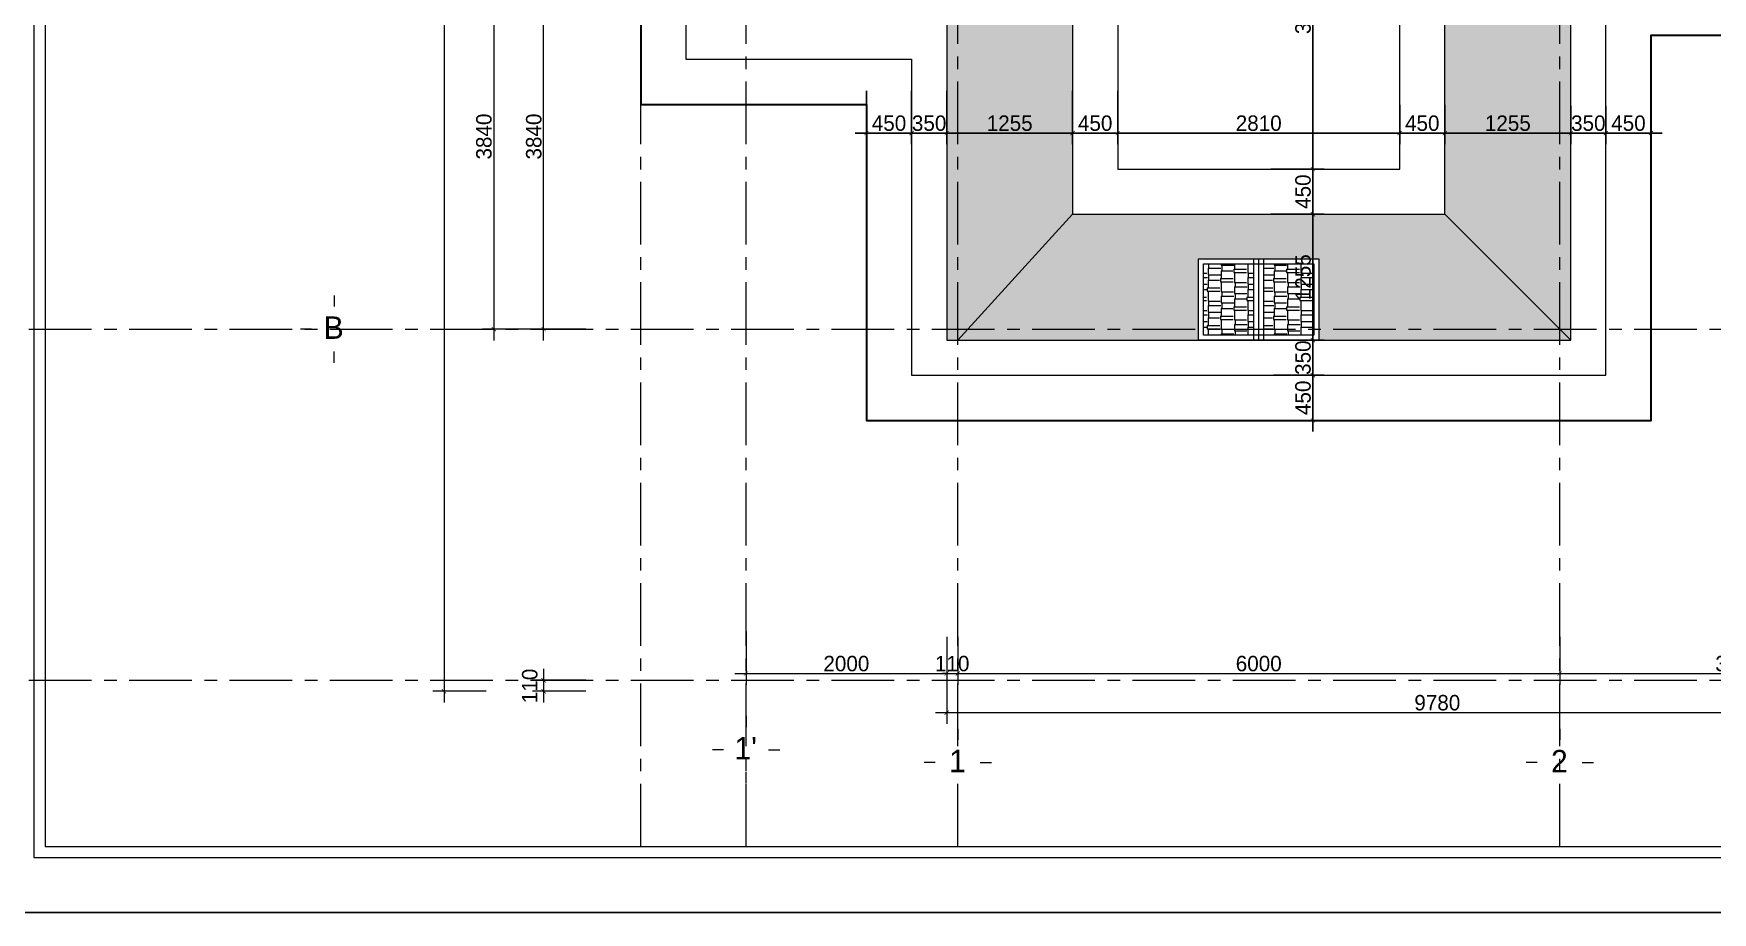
# Model space of a CAD drawing. Header units: millimetres. Extents: x 1832547 to 2001569, y -558009 to -417808.
# Drawn here: x 1945243 to 1961976, y -508766 to -500004 of the extents above; entities that cross this region are included whole.
import ezdxf
from ezdxf.enums import TextEntityAlignment as Align

# ---------------------------------------------------------------- set-up
doc = ezdxf.new("R2010")
doc.units = ezdxf.units.MM
doc.header["$MEASUREMENT"] = 0
doc.linetypes.add('CENTER', pattern=[2, 1.25, -0.25, 0.25, -0.25])
doc.layers.get('0').update_dxf_attribs({"linetype": 'CONTINUOUS'})
doc.layers.get('DEFPOINTS').update_dxf_attribs({"linetype": 'CONTINUOUS'})
for name, color, linetype, lineweight in [('AUDIT_I_160126172308-0', 7, 'CONTINUOUS', 5), ('CA. TUONG', 30, 'CONTINUOUS', 30), ('CA.dim 08', 8, 'CONTINUOUS', 13), ('CA.thay 145', 145, 'CONTINUOUS', 18), ('CA.tim 67', 67, 'CENTER', 9), ('CA.vat lieu 08', 8, 'CONTINUOUS', 5), ('CA.vat lieu 179', 179, 'CONTINUOUS', 5)]:
    doc.layers.add(name, color=color, linetype=linetype, lineweight=lineweight)
doc.styles.add('CA.JSC1', font='Vhavan.ttf', dxfattribs={"width": 0.8})
doc.styles.get("Standard").update_dxf_attribs({"font": 'roman.shx'})
doc.dimstyles.new('CA 70', dxfattribs={"dimscale": 0.7, "dimtxt": 220, "dimasz": 60, "dimexe": 160, "dimexo": 0, "dimgap": 30, "dimtad": 1, "dimdec": 0, "dimrnd": 5, "dimzin": 0, "dimdsep": 46, "dimtxsty": 'Standard', "dimblk": 'ARCHTICK', "dimcen": 0.09, "dimdle": 160, "dimclrd": 256, "dimclre": 256, "dimclrt": 255, "dimadec": 0, "dimazin": 0, "dimtfac": 1, "dimtdec": 0, "dimtix": 1, "dimtmove": 2, "dimatfit": 3, "dimldrblk": 'DOT', "dimfxl": 600, "dimfxlon": 1, "dimtolj": 1, "dimtzin": 0, "dimarcsym": 0})

# ---------------------------------------------------------------- blocks, each defined once
blk = doc.blocks.new('A$C2d76a15f')
at = {"color": 4, "linetype": 'Continuous', "lineweight": 18}
for p, q in [((1212, 19313), (1212, 453)), ((1212, 453), (27498, 453))]:
    blk.add_line(p, q, dxfattribs=at)
for p, q in [((1306, 19220), (1306, 546)), ((1306, 546), (27405, 546))]:
    blk.add_line(p, q)
at = {"layer": 'DEFPOINTS', "ltscale": 600}
blk.add_line((27951, 0), (0, 0), dxfattribs=at)
blk = doc.blocks.new('_ArchTick')
at = {"color": 1, "linetype": 'ByBlock', "const_width": 0.15}
blk.add_lwpolyline([(-0.5, -0.5), (0.5, 0.5)], dxfattribs=at)
blk = doc.blocks.new('*D712')
at = {"layer": 'CA.dim 08', "lineweight": -2, "transparency": 16777216}
for p, q in [((1950747, -474870), (1950215, -474870)), ((1950327, -478822), (1950327, -474758)), ((1950747, -478710), (1950215, -478710))]:
    blk.add_line(p, q, dxfattribs=at)
at = {"layer": 'DEFPOINTS', "color": 0, "transparency": 16777216}
for p in [(1950327, -474870), (1950820, -474870), (1950920, -478710)]:
    blk.add_point(p, dxfattribs=at)
at = {"layer": 'CA.dim 08', "lineweight": -2, "transparency": 16777216, "xscale": 42, "yscale": 42, "zscale": 42}
for p, rotation in [((1950327, -474870), 90), ((1950327, -478710), 270)]:
    blk.add_blockref('_ArchTick', p, dxfattribs=dict(at, rotation=rotation))
at = {"layer": 'CA.dim 08', "color": 255, "transparency": 16777216, "insert": (1950229, -476790), "char_height": 154, "attachment_point": 5, "rotation": 90}
blk.add_mtext('\\A1;3840', dxfattribs=at)
blk = doc.blocks.new('_DOT')
at = {"color": 1, "linetype": 'ByBlock'}
blk.add_line((-0.5, 0), (-1, 0), dxfattribs=at)
at = {"color": 1, "linetype": 'ByBlock', "const_width": 0.5}
blk.add_lwpolyline([(-0.25, 0, 1), (0.25, 0, 1)], format="xyb", close=True, dxfattribs=at)
blk = doc.blocks.new('*D716')
at = {"layer": 'CA.dim 08', "lineweight": -2, "transparency": 16777216}
for p, q in [((1950250, -474870), (1949718, -474870)), ((1949830, -474758), (1949830, -478822)), ((1950250, -478710), (1949718, -478710))]:
    blk.add_line(p, q, dxfattribs=at)
at = {"layer": 'DEFPOINTS', "color": 0, "transparency": 16777216}
for p in [(1950820, -474870), (1949830, -478710), (1950720, -478710)]:
    blk.add_point(p, dxfattribs=at)
at = {"layer": 'CA.dim 08', "lineweight": -2, "transparency": 16777216, "xscale": 42, "yscale": 42, "zscale": 42}
for p, rotation in [((1949830, -474870), 90), ((1949830, -478710), 270)]:
    blk.add_blockref('_ArchTick', p, dxfattribs=dict(at, rotation=rotation))
at = {"layer": 'CA.dim 08', "color": 255, "transparency": 16777216, "insert": (1949732, -476790), "char_height": 154, "attachment_point": 5, "rotation": 90}
blk.add_mtext('\\A1;3840', dxfattribs=at)
blk = doc.blocks.new('*D718')
at = {"layer": 'CA.dim 08', "lineweight": -2, "transparency": 16777216}
for p, q in [((1950747, -482210), (1950215, -482210)), ((1950327, -482098), (1950327, -482432)), ((1950747, -482320), (1950215, -482320))]:
    blk.add_line(p, q, dxfattribs=at)
at = {"layer": 'DEFPOINTS', "color": 0, "transparency": 16777216}
for p in [(1950920, -482210), (1950327, -482320), (1950920, -482320)]:
    blk.add_point(p, dxfattribs=at)
at = {"layer": 'CA.dim 08', "lineweight": -2, "transparency": 16777216, "xscale": 42, "yscale": 42, "zscale": 42}
for p, rotation in [((1950327, -482210), 90), ((1950327, -482320), 270)]:
    blk.add_blockref('_ArchTick', p, dxfattribs=dict(at, rotation=rotation))
at = {"layer": 'CA.dim 08', "color": 255, "transparency": 16777216, "insert": (1950189, -482267), "char_height": 154, "attachment_point": 5, "rotation": 90}
blk.add_mtext('\\A1;110', dxfattribs=at)
blk = doc.blocks.new('*D719')
at = {"layer": 'CA.dim 08', "lineweight": -2, "transparency": 16777216}
for p, q in [((1949334, -466508), (1949334, -482432)), ((1949754, -466620), (1949222, -466620)), ((1949754, -482320), (1949222, -482320))]:
    blk.add_line(p, q, dxfattribs=at)
at = {"layer": 'DEFPOINTS', "color": 0, "transparency": 16777216}
for p in [(1950423, -466620), (1949334, -482320), (1950423, -482320)]:
    blk.add_point(p, dxfattribs=at)
at = {"layer": 'CA.dim 08', "lineweight": -2, "transparency": 16777216, "xscale": 42, "yscale": 42, "zscale": 42}
for p, rotation in [((1949334, -466620), 90), ((1949334, -482320), 270)]:
    blk.add_blockref('_ArchTick', p, dxfattribs=dict(at, rotation=rotation))
at = {"layer": 'CA.dim 08', "color": 255, "transparency": 16777216, "insert": (1949236, -474470), "char_height": 154, "attachment_point": 5, "rotation": 90}
blk.add_mtext('\\A1;15700', dxfattribs=at)
blk = doc.blocks.new('FDBNDFJKBNFJKDNBFD')
at = {"layer": 'CA.vat lieu 08'}
for p, q in [((664804, -453296), (664804, -453401)), ((664594, -453612), (664490, -453612)), ((665015, -453612), (665119, -453612)), ((664804, -453926), (664804, -453821))]:
    blk.add_line(p, q, dxfattribs=at)
blk = doc.blocks.new('*D722')
at = {"layer": 'CA.dim 08', "lineweight": -2, "transparency": 16777216}
for p, q in [((1954454, -481776), (1954454, -482255)), ((1960454, -481776), (1960454, -482255)), ((1954342, -482143), (1960566, -482143))]:
    blk.add_line(p, q, dxfattribs=at)
at = {"layer": 'DEFPOINTS', "color": 0, "transparency": 16777216}
for p in [(1954454, -481776), (1960454, -481776), (1960454, -482143)]:
    blk.add_point(p, dxfattribs=at)
at = {"layer": 'CA.dim 08', "lineweight": -2, "transparency": 16777216, "xscale": 42, "yscale": 42, "zscale": 42, "rotation": 180}
blk.add_blockref('_ArchTick', (1954454, -482143), dxfattribs=at)
at = {"layer": 'CA.dim 08', "lineweight": -2, "transparency": 16777216, "xscale": 42, "yscale": 42, "zscale": 42}
blk.add_blockref('_ArchTick', (1960454, -482143), dxfattribs=at)
at = {"layer": 'CA.dim 08', "color": 255, "transparency": 16777216, "insert": (1957454, -482045), "char_height": 154, "attachment_point": 5}
blk.add_mtext('\\A1;6000', dxfattribs=at)
blk = doc.blocks.new('*D723')
at = {"layer": 'CA.dim 08', "lineweight": -2, "transparency": 16777216}
for p, q in [((1954344, -481776), (1954344, -482255)), ((1954454, -481776), (1954454, -482255)), ((1954344, -482143), (1954302, -482143)), ((1954344, -482143), (1954454, -482143)), ((1954454, -482143), (1954496, -482143))]:
    blk.add_line(p, q, dxfattribs=at)
at = {"layer": 'DEFPOINTS', "color": 0, "transparency": 16777216}
for p in [(1954344, -481776), (1954454, -481776), (1954454, -482143)]:
    blk.add_point(p, dxfattribs=at)
at = {"layer": 'CA.dim 08', "lineweight": -2, "transparency": 16777216, "xscale": 42, "yscale": 42, "zscale": 42}
blk.add_blockref('_ArchTick', (1954344, -482143), dxfattribs=at)
at = {"layer": 'CA.dim 08', "lineweight": -2, "transparency": 16777216, "xscale": 42, "yscale": 42, "zscale": 42, "rotation": 180}
blk.add_blockref('_ArchTick', (1954454, -482143), dxfattribs=at)
at = {"layer": 'CA.dim 08', "color": 255, "transparency": 16777216, "insert": (1954399, -482045), "char_height": 154, "attachment_point": 5}
blk.add_mtext('\\A1;110', dxfattribs=at)
blk = doc.blocks.new('*D724')
at = {"layer": 'CA.dim 08', "lineweight": -2, "transparency": 16777216}
for p, q in [((1960454, -481776), (1960454, -482255)), ((1964014, -481776), (1964014, -482255)), ((1960342, -482143), (1964126, -482143))]:
    blk.add_line(p, q, dxfattribs=at)
at = {"layer": 'DEFPOINTS', "color": 0, "transparency": 16777216}
for p in [(1960454, -481776), (1964014, -481776), (1964014, -482143)]:
    blk.add_point(p, dxfattribs=at)
at = {"layer": 'CA.dim 08', "lineweight": -2, "transparency": 16777216, "xscale": 42, "yscale": 42, "zscale": 42, "rotation": 180}
blk.add_blockref('_ArchTick', (1960454, -482143), dxfattribs=at)
at = {"layer": 'CA.dim 08', "lineweight": -2, "transparency": 16777216, "xscale": 42, "yscale": 42, "zscale": 42}
blk.add_blockref('_ArchTick', (1964014, -482143), dxfattribs=at)
at = {"layer": 'CA.dim 08', "color": 255, "transparency": 16777216, "insert": (1962234, -482045), "char_height": 154, "attachment_point": 5}
blk.add_mtext('\\A1;3560', dxfattribs=at)
blk = doc.blocks.new('*D726')
at = {"layer": 'CA.dim 08', "lineweight": -2, "transparency": 16777216}
for p, q in [((1954344, -482113), (1954344, -482645)), ((1964124, -482113), (1964124, -482645)), ((1954232, -482533), (1964236, -482533))]:
    blk.add_line(p, q, dxfattribs=at)
at = {"layer": 'DEFPOINTS', "color": 0, "transparency": 16777216}
for p in [(1954344, -481776), (1964124, -481776), (1964124, -482533)]:
    blk.add_point(p, dxfattribs=at)
at = {"layer": 'CA.dim 08', "lineweight": -2, "transparency": 16777216, "xscale": 42, "yscale": 42, "zscale": 42, "rotation": 180}
blk.add_blockref('_ArchTick', (1954344, -482533), dxfattribs=at)
at = {"layer": 'CA.dim 08', "lineweight": -2, "transparency": 16777216, "xscale": 42, "yscale": 42, "zscale": 42}
blk.add_blockref('_ArchTick', (1964124, -482533), dxfattribs=at)
at = {"layer": 'CA.dim 08', "color": 255, "transparency": 16777216, "insert": (1959234, -482435), "char_height": 154, "attachment_point": 5}
blk.add_mtext('\\A1;9780', dxfattribs=at)
blk = doc.blocks.new('*D727')
at = {"layer": 'CA.dim 08', "lineweight": -2, "transparency": 16777216}
for p, q in [((1952344, -481723), (1952344, -482255)), ((1954344, -481776), (1954344, -482255)), ((1952232, -482143), (1954456, -482143))]:
    blk.add_line(p, q, dxfattribs=at)
at = {"layer": 'DEFPOINTS', "color": 0, "transparency": 16777216}
for p in [(1952344, -481571), (1954344, -481776), (1954344, -482143)]:
    blk.add_point(p, dxfattribs=at)
at = {"layer": 'CA.dim 08', "lineweight": -2, "transparency": 16777216, "xscale": 42, "yscale": 42, "zscale": 42, "rotation": 180}
blk.add_blockref('_ArchTick', (1952344, -482143), dxfattribs=at)
at = {"layer": 'CA.dim 08', "lineweight": -2, "transparency": 16777216, "xscale": 42, "yscale": 42, "zscale": 42}
blk.add_blockref('_ArchTick', (1954344, -482143), dxfattribs=at)
at = {"layer": 'CA.dim 08', "color": 255, "transparency": 16777216, "insert": (1953344, -482045), "char_height": 154, "attachment_point": 5}
blk.add_mtext('\\A1;2000', dxfattribs=at)
blk = doc.blocks.new('*D403')
at = {"layer": 'CA.dim 08', "lineweight": -2, "transparency": 16777216}
for p, q in [((1957994, -498093), (1957994, -501467)), ((1957574, -498205), (1958106, -498205)), ((1957574, -501355), (1958106, -501355))]:
    blk.add_line(p, q, dxfattribs=at)
at = {"layer": 'DEFPOINTS', "color": 0, "transparency": 16777216}
for p in [(1956049, -498205), (1956502, -501355), (1957994, -501355)]:
    blk.add_point(p, dxfattribs=at)
at = {"layer": 'CA.dim 08', "lineweight": -2, "transparency": 16777216, "xscale": 42, "yscale": 42, "zscale": 42}
for p, rotation in [((1957994, -498205), 90), ((1957994, -501355), 270)]:
    blk.add_blockref('_ArchTick', p, dxfattribs=dict(at, rotation=rotation))
at = {"layer": 'CA.dim 08', "color": 255, "transparency": 16777216, "insert": (1957896, -499780), "char_height": 154, "attachment_point": 5, "rotation": 90}
blk.add_mtext('\\A1;3150', dxfattribs=at)
blk = doc.blocks.new('*D404')
at = {"layer": 'CA.dim 08', "lineweight": -2, "transparency": 16777216}
for p, q in [((1957994, -501243), (1957994, -501917)), ((1957574, -501355), (1958106, -501355)), ((1957574, -501805), (1958106, -501805))]:
    blk.add_line(p, q, dxfattribs=at)
at = {"layer": 'DEFPOINTS', "color": 0, "transparency": 16777216}
for p in [(1956502, -501355), (1957025, -501805), (1957994, -501805)]:
    blk.add_point(p, dxfattribs=at)
at = {"layer": 'CA.dim 08', "lineweight": -2, "transparency": 16777216, "xscale": 42, "yscale": 42, "zscale": 42}
for p, rotation in [((1957994, -501355), 90), ((1957994, -501805), 270)]:
    blk.add_blockref('_ArchTick', p, dxfattribs=dict(at, rotation=rotation))
at = {"layer": 'CA.dim 08', "color": 255, "transparency": 16777216, "insert": (1957896, -501580), "char_height": 154, "attachment_point": 5, "rotation": 90}
blk.add_mtext('\\A1;450', dxfattribs=at)
blk = doc.blocks.new('*D405')
at = {"layer": 'CA.dim 08', "lineweight": -2, "transparency": 16777216}
for p, q in [((1957574, -501805), (1958106, -501805)), ((1957994, -501693), (1957994, -503172)), ((1957602, -503060), (1958106, -503060))]:
    blk.add_line(p, q, dxfattribs=at)
at = {"layer": 'DEFPOINTS', "color": 0, "transparency": 16777216}
for p in [(1957025, -501805), (1957602, -503060), (1957994, -503060)]:
    blk.add_point(p, dxfattribs=at)
at = {"layer": 'CA.dim 08', "lineweight": -2, "transparency": 16777216, "xscale": 42, "yscale": 42, "zscale": 42}
for p, rotation in [((1957994, -501805), 90), ((1957994, -503060), 270)]:
    blk.add_blockref('_ArchTick', p, dxfattribs=dict(at, rotation=rotation))
at = {"layer": 'CA.dim 08', "color": 255, "transparency": 16777216, "insert": (1957896, -502433), "char_height": 154, "attachment_point": 5, "rotation": 90}
blk.add_mtext('\\A1;1255', dxfattribs=at)
blk = doc.blocks.new('*D406')
at = {"layer": 'CA.dim 08', "lineweight": -2, "transparency": 16777216}
for p, q in [((1957602, -503060), (1958106, -503060)), ((1957994, -503060), (1957994, -503018)), ((1957994, -503060), (1957994, -503410)), ((1957602, -503410), (1958106, -503410)), ((1957994, -503410), (1957994, -503452))]:
    blk.add_line(p, q, dxfattribs=at)
at = {"layer": 'DEFPOINTS', "color": 0, "transparency": 16777216}
for p in [(1957602, -503060), (1957602, -503410), (1957994, -503410)]:
    blk.add_point(p, dxfattribs=at)
at = {"layer": 'CA.dim 08', "lineweight": -2, "transparency": 16777216, "xscale": 42, "yscale": 42, "zscale": 42}
for p, rotation in [((1957994, -503060), 270), ((1957994, -503410), 90)]:
    blk.add_blockref('_ArchTick', p, dxfattribs=dict(at, rotation=rotation))
at = {"layer": 'CA.dim 08', "color": 255, "transparency": 16777216, "insert": (1957896, -503235), "char_height": 154, "attachment_point": 5, "rotation": 90}
blk.add_mtext('\\A1;350', dxfattribs=at)
blk = doc.blocks.new('*D407')
at = {"layer": 'CA.dim 08', "lineweight": -2, "transparency": 16777216}
for p, q in [((1957994, -503298), (1957994, -503972)), ((1957602, -503410), (1958106, -503410)), ((1957602, -503860), (1958106, -503860))]:
    blk.add_line(p, q, dxfattribs=at)
at = {"layer": 'DEFPOINTS', "color": 0, "transparency": 16777216}
for p in [(1957602, -503410), (1957602, -503860), (1957994, -503860)]:
    blk.add_point(p, dxfattribs=at)
at = {"layer": 'CA.dim 08', "lineweight": -2, "transparency": 16777216, "xscale": 42, "yscale": 42, "zscale": 42}
for p, rotation in [((1957994, -503410), 90), ((1957994, -503860), 270)]:
    blk.add_blockref('_ArchTick', p, dxfattribs=dict(at, rotation=rotation))
at = {"layer": 'CA.dim 08', "color": 255, "transparency": 16777216, "insert": (1957896, -503635), "char_height": 154, "attachment_point": 5, "rotation": 90}
blk.add_mtext('\\A1;450', dxfattribs=at)
blk = doc.blocks.new('*D422')
at = {"layer": 'CA.dim 08', "lineweight": -2, "transparency": 16777216}
for p, q in [((1953544, -500576), (1953544, -501108)), ((1953994, -500576), (1953994, -501108)), ((1953432, -500996), (1954106, -500996))]:
    blk.add_line(p, q, dxfattribs=at)
at = {"layer": 'DEFPOINTS', "color": 0, "transparency": 16777216}
for p in [(1953544, -500445), (1953994, -500445), (1953994, -500996)]:
    blk.add_point(p, dxfattribs=at)
at = {"layer": 'CA.dim 08', "lineweight": -2, "transparency": 16777216, "xscale": 42, "yscale": 42, "zscale": 42, "rotation": 180}
blk.add_blockref('_ArchTick', (1953544, -500996), dxfattribs=at)
at = {"layer": 'CA.dim 08', "lineweight": -2, "transparency": 16777216, "xscale": 42, "yscale": 42, "zscale": 42}
blk.add_blockref('_ArchTick', (1953994, -500996), dxfattribs=at)
at = {"layer": 'CA.dim 08', "color": 255, "transparency": 16777216, "insert": (1953769, -500898), "char_height": 154, "attachment_point": 5}
blk.add_mtext('\\A1;450', dxfattribs=at)
blk = doc.blocks.new('*D423')
at = {"layer": 'CA.dim 08', "lineweight": -2, "transparency": 16777216}
for p, q in [((1953994, -500576), (1953994, -501108)), ((1954344, -500576), (1954344, -501108)), ((1953994, -500996), (1953952, -500996)), ((1953994, -500996), (1954344, -500996)), ((1954344, -500996), (1954386, -500996))]:
    blk.add_line(p, q, dxfattribs=at)
at = {"layer": 'DEFPOINTS', "color": 0, "transparency": 16777216}
for p in [(1954344, -500241), (1953994, -500445), (1954344, -500996)]:
    blk.add_point(p, dxfattribs=at)
at = {"layer": 'CA.dim 08', "lineweight": -2, "transparency": 16777216, "xscale": 42, "yscale": 42, "zscale": 42}
blk.add_blockref('_ArchTick', (1953994, -500996), dxfattribs=at)
at = {"layer": 'CA.dim 08', "lineweight": -2, "transparency": 16777216, "xscale": 42, "yscale": 42, "zscale": 42, "rotation": 180}
blk.add_blockref('_ArchTick', (1954344, -500996), dxfattribs=at)
at = {"layer": 'CA.dim 08', "color": 255, "transparency": 16777216, "insert": (1954169, -500898), "char_height": 154, "attachment_point": 5}
blk.add_mtext('\\A1;350', dxfattribs=at)
blk = doc.blocks.new('*D424')
at = {"layer": 'CA.dim 08', "lineweight": -2, "transparency": 16777216}
for p, q in [((1954344, -500576), (1954344, -501108)), ((1955599, -500576), (1955599, -501108)), ((1954232, -500996), (1955711, -500996))]:
    blk.add_line(p, q, dxfattribs=at)
at = {"layer": 'DEFPOINTS', "color": 0, "transparency": 16777216}
for p in [(1954344, -500241), (1955599, -500241), (1955599, -500996)]:
    blk.add_point(p, dxfattribs=at)
at = {"layer": 'CA.dim 08', "lineweight": -2, "transparency": 16777216, "xscale": 42, "yscale": 42, "zscale": 42, "rotation": 180}
blk.add_blockref('_ArchTick', (1954344, -500996), dxfattribs=at)
at = {"layer": 'CA.dim 08', "lineweight": -2, "transparency": 16777216, "xscale": 42, "yscale": 42, "zscale": 42}
blk.add_blockref('_ArchTick', (1955599, -500996), dxfattribs=at)
at = {"layer": 'CA.dim 08', "color": 255, "transparency": 16777216, "insert": (1954972, -500898), "char_height": 154, "attachment_point": 5}
blk.add_mtext('\\A1;1255', dxfattribs=at)
blk = doc.blocks.new('*D425')
at = {"layer": 'CA.dim 08', "lineweight": -2, "transparency": 16777216}
for p, q in [((1955599, -500576), (1955599, -501108)), ((1956049, -500576), (1956049, -501108)), ((1955487, -500996), (1956161, -500996))]:
    blk.add_line(p, q, dxfattribs=at)
at = {"layer": 'DEFPOINTS', "color": 0, "transparency": 16777216}
for p in [(1956049, -500097), (1955599, -500241), (1956049, -500996)]:
    blk.add_point(p, dxfattribs=at)
at = {"layer": 'CA.dim 08', "lineweight": -2, "transparency": 16777216, "xscale": 42, "yscale": 42, "zscale": 42, "rotation": 180}
blk.add_blockref('_ArchTick', (1955599, -500996), dxfattribs=at)
at = {"layer": 'CA.dim 08', "lineweight": -2, "transparency": 16777216, "xscale": 42, "yscale": 42, "zscale": 42}
blk.add_blockref('_ArchTick', (1956049, -500996), dxfattribs=at)
at = {"layer": 'CA.dim 08', "color": 255, "transparency": 16777216, "insert": (1955824, -500898), "char_height": 154, "attachment_point": 5}
blk.add_mtext('\\A1;450', dxfattribs=at)
blk = doc.blocks.new('*D426')
at = {"layer": 'CA.dim 08', "lineweight": -2, "transparency": 16777216}
for p, q in [((1956049, -500576), (1956049, -501108)), ((1958859, -500715), (1958859, -501108)), ((1955937, -500996), (1958971, -500996))]:
    blk.add_line(p, q, dxfattribs=at)
at = {"layer": 'DEFPOINTS', "color": 0, "transparency": 16777216}
for p in [(1956049, -500097), (1958859, -500715), (1958859, -500996)]:
    blk.add_point(p, dxfattribs=at)
at = {"layer": 'CA.dim 08', "lineweight": -2, "transparency": 16777216, "xscale": 42, "yscale": 42, "zscale": 42, "rotation": 180}
blk.add_blockref('_ArchTick', (1956049, -500996), dxfattribs=at)
at = {"layer": 'CA.dim 08', "lineweight": -2, "transparency": 16777216, "xscale": 42, "yscale": 42, "zscale": 42}
blk.add_blockref('_ArchTick', (1958859, -500996), dxfattribs=at)
at = {"layer": 'CA.dim 08', "color": 255, "transparency": 16777216, "insert": (1957454, -500898), "char_height": 154, "attachment_point": 5}
blk.add_mtext('\\A1;2810', dxfattribs=at)
blk = doc.blocks.new('*D427')
at = {"layer": 'CA.dim 08', "lineweight": -2, "transparency": 16777216}
for p, q in [((1958859, -500715), (1958859, -501108)), ((1959309, -500715), (1959309, -501108)), ((1958747, -500996), (1959421, -500996))]:
    blk.add_line(p, q, dxfattribs=at)
at = {"layer": 'DEFPOINTS', "color": 0, "transparency": 16777216}
for p in [(1958859, -500715), (1959309, -500715), (1959309, -500996)]:
    blk.add_point(p, dxfattribs=at)
at = {"layer": 'CA.dim 08', "lineweight": -2, "transparency": 16777216, "xscale": 42, "yscale": 42, "zscale": 42, "rotation": 180}
blk.add_blockref('_ArchTick', (1958859, -500996), dxfattribs=at)
at = {"layer": 'CA.dim 08', "lineweight": -2, "transparency": 16777216, "xscale": 42, "yscale": 42, "zscale": 42}
blk.add_blockref('_ArchTick', (1959309, -500996), dxfattribs=at)
at = {"layer": 'CA.dim 08', "color": 255, "transparency": 16777216, "insert": (1959084, -500898), "char_height": 154, "attachment_point": 5}
blk.add_mtext('\\A1;450', dxfattribs=at)
blk = doc.blocks.new('*D428')
at = {"layer": 'CA.dim 08', "lineweight": -2, "transparency": 16777216}
for p, q in [((1959309, -500715), (1959309, -501108)), ((1960564, -500724), (1960564, -501108)), ((1959197, -500996), (1960676, -500996))]:
    blk.add_line(p, q, dxfattribs=at)
at = {"layer": 'DEFPOINTS', "color": 0, "transparency": 16777216}
for p in [(1959309, -500715), (1960564, -500724), (1960564, -500996)]:
    blk.add_point(p, dxfattribs=at)
at = {"layer": 'CA.dim 08', "lineweight": -2, "transparency": 16777216, "xscale": 42, "yscale": 42, "zscale": 42, "rotation": 180}
blk.add_blockref('_ArchTick', (1959309, -500996), dxfattribs=at)
at = {"layer": 'CA.dim 08', "lineweight": -2, "transparency": 16777216, "xscale": 42, "yscale": 42, "zscale": 42}
blk.add_blockref('_ArchTick', (1960564, -500996), dxfattribs=at)
at = {"layer": 'CA.dim 08', "color": 255, "transparency": 16777216, "insert": (1959937, -500898), "char_height": 154, "attachment_point": 5}
blk.add_mtext('\\A1;1255', dxfattribs=at)
blk = doc.blocks.new('*D429')
at = {"layer": 'CA.dim 08', "lineweight": -2, "transparency": 16777216}
for p, q in [((1960564, -500724), (1960564, -501108)), ((1960914, -500724), (1960914, -501108)), ((1960564, -500996), (1960522, -500996)), ((1960564, -500996), (1960914, -500996)), ((1960914, -500996), (1960956, -500996))]:
    blk.add_line(p, q, dxfattribs=at)
at = {"layer": 'DEFPOINTS', "color": 0, "transparency": 16777216}
for p in [(1960564, -500724), (1960914, -500724), (1960914, -500996)]:
    blk.add_point(p, dxfattribs=at)
at = {"layer": 'CA.dim 08', "lineweight": -2, "transparency": 16777216, "xscale": 42, "yscale": 42, "zscale": 42}
blk.add_blockref('_ArchTick', (1960564, -500996), dxfattribs=at)
at = {"layer": 'CA.dim 08', "lineweight": -2, "transparency": 16777216, "xscale": 42, "yscale": 42, "zscale": 42, "rotation": 180}
blk.add_blockref('_ArchTick', (1960914, -500996), dxfattribs=at)
at = {"layer": 'CA.dim 08', "color": 255, "transparency": 16777216, "insert": (1960739, -500898), "char_height": 154, "attachment_point": 5}
blk.add_mtext('\\A1;350', dxfattribs=at)
blk = doc.blocks.new('*D430')
at = {"layer": 'CA.dim 08', "lineweight": -2, "transparency": 16777216}
for p, q in [((1960914, -500724), (1960914, -501108)), ((1961364, -500724), (1961364, -501108)), ((1960802, -500996), (1961476, -500996))]:
    blk.add_line(p, q, dxfattribs=at)
at = {"layer": 'DEFPOINTS', "color": 0, "transparency": 16777216}
for p in [(1960914, -500724), (1961364, -500724), (1961364, -500996)]:
    blk.add_point(p, dxfattribs=at)
at = {"layer": 'CA.dim 08', "lineweight": -2, "transparency": 16777216, "xscale": 42, "yscale": 42, "zscale": 42, "rotation": 180}
blk.add_blockref('_ArchTick', (1960914, -500996), dxfattribs=at)
at = {"layer": 'CA.dim 08', "lineweight": -2, "transparency": 16777216, "xscale": 42, "yscale": 42, "zscale": 42}
blk.add_blockref('_ArchTick', (1961364, -500996), dxfattribs=at)
at = {"layer": 'CA.dim 08', "color": 255, "transparency": 16777216, "insert": (1961139, -500898), "char_height": 154, "attachment_point": 5}
blk.add_mtext('\\A1;450', dxfattribs=at)
blk = doc.blocks.new('t5hy6')
at = {"layer": 'CA.vat lieu 179'}
h = blk.add_hatch(dxfattribs=at)
h.set_pattern_fill('AR-RSHKE', color=256, scale=11)
h.set_pattern_definition([(0, (1387.75, 318.98), (280.5, 132), [66, -55, 77, -33, 99, -44]), (0, (1453.75, 324.48), (280.5, 132), [55, -209, 44, -66]), (0, (1585.75, 310.73), (280.5, 132), [33, -341]), (90, (1387.75, 318.98), (-93.5, 132), [126.5, -401.5]), (90, (1453.75, 318.98), (-93.5, 132), [123.75, -404.25]), (90, (1508.75, 318.98), (-93.5, 132), [115.5, -412.5]), (90, (1585.75, 310.73), (-93.5, 132), [126.5, -401.5]), (90, (1618.75, 310.73), (-93.5, 132), [126.5, -401.5]), (90, (1717.75, 318.98), (-93.5, 132), [121, -407])])
h.paths.add_polyline_path([(1959233.9, -465119.8), (1955599.2, -465119.8), (1956799.2, -466374.8), (1962869.3, -466374.8), (1964124.3, -465119.8), (1964124.3, -465119.8), (1960434.5, -465119.8), (1960434.5, -465930), (1959233.9, -465930)], flags=17)
h.paths.add_polyline_path([(1956799.2, -466374.8), (1955599.2, -465119.8), (1955544.2, -465119.8), (1955544.2, -466619.8), (1956799.2, -467874.8)], flags=17)
h.paths.add_polyline_path([(1955544.2, -466619.8), (1954344.2, -466619.8), (1954344.2, -466729.8), (1955599.2, -467874.8), (1956799.2, -467874.8)], flags=16)
h.paths.add_polyline_path([(1955599.2, -467874.8), (1954344.2, -466729.8), (1954344.2, -468569.5), (1955154.5, -468569.5), (1955154.5, -469770.1), (1954344.2, -469770.1), (1954344.2, -470809.8), (1955599.2, -472064.8)], flags=17)
h.paths.add_polyline_path([(1954344.2, -470809.8), (1952234.2, -470809.8), (1953489.2, -472064.8), (1955599.2, -472064.8)])
h.paths.add_polyline_path([(1953489.2, -472064.8), (1952234.2, -470809.8), (1952234.2, -470809.8), (1952234.2, -472639.5), (1953044.5, -472639.5), (1953044.5, -473840.1), (1952234.2, -473840.1), (1952234.2, -475669.8), (1953489.2, -474414.8)])
h.paths.add_polyline_path([(1955599.2, -474414.8), (1953489.2, -474414.8), (1952234.2, -475669.8), (1954344.2, -475669.8)])
h.paths.add_polyline_path([(1955599.2, -474414.8), (1954344.2, -475669.8), (1954344.2, -478819.8), (1954454.2, -478819.8), (1955599.2, -477564.8)])
h.paths.add_polyline_path([(1959309.3, -477564.8), (1955599.2, -477564.8), (1954454.2, -478819.8), (1956853.9, -478819.8), (1956853.9, -478009.5), (1958054.5, -478009.5), (1958054.5, -478819.8), (1960564.3, -478819.8)])
h.paths.add_polyline_path([(1960564.3, -474979.8), (1959309.3, -473724.8), (1959309.3, -477564.8), (1960564.3, -478819.8)])
h.paths.add_polyline_path([(1962869.3, -473724.8), (1959309.3, -473724.8), (1960564.3, -474979.8), (1964124.3, -474979.8)])
h.paths.add_polyline_path([(1964124.3, -471729.8), (1962869.3, -470492.6), (1962869.3, -473724.8), (1964124.3, -474979.8)])
h.paths.add_polyline_path([(1963569.3, -470482.6), (1962869.3, -470492.6), (1964124.3, -471729.8), (1964824.3, -471719.8)], flags=17)
h.paths.add_polyline_path([(1964824.3, -466619.8), (1964124.3, -466619.8), (1964124.3, -465119.8), (1955544.2, -465119.8), (1955544.2, -466619.8), (1954344.2, -466619.8), (1954344.2, -468569.5), (1955154.5, -468569.5), (1955154.5, -469770.1), (1954344.2, -469770.1), (1954344.2, -470809.8), (1955599.2, -472064.8), (1955599.2, -467874.8), (1956799.2, -467874.8), (1956799.2, -466374.8), (1962869.3, -466374.8), (1962869.3, -467874.8), (1963569.3, -467874.8), (1963569.3, -470482.6), (1964824.3, -471719.8)])
h.paths.add_polyline_path([(1960434.5, -465930), (1959233.9, -465930), (1959233.9, -465119.8), (1960434.5, -465119.8)], flags=16)
h = blk.add_hatch(dxfattribs=at)
h.set_pattern_fill('AR-RSHKE', color=256, scale=11, angle=-90)
h.set_pattern_definition([(270, (2428056.52, 1478081.64), (132, -280.5), [66, -55, 77, -33, 99, -44]), (270, (2428062.02, 1478015.64), (132, -280.5), [55, -209, 44, -66]), (270, (2428048.27, 1477883.64), (132, -280.5), [33, -341]), (360, (2428056.52, 1478081.64), (132, 93.5), [126.5, -401.5]), (360, (2428056.52, 1478015.64), (132, 93.5), [123.75, -404.25]), (360, (2428056.52, 1477960.64), (132, 93.5), [115.5, -412.5]), (360, (2428048.27, 1477883.64), (132, 93.5), [126.5, -401.5]), (360, (2428048.27, 1477850.64), (132, 93.5), [126.5, -401.5]), (360, (2428056.52, 1477751.64), (132, 93.5), [121, -407])])
h.paths.add_polyline_path([(1958004.5, -478769.8), (1958004.5, -478059.5), (1957504.2, -478059.5), (1957504.2, -478769.8)])
h.paths.add_polyline_path([(1957404.2, -478769.8), (1957404.2, -478059.5), (1956903.9, -478059.5), (1956903.9, -478769.8)])
at = {"layer": 'CA. TUONG'}
blk.add_lwpolyline([(1953544.2, -465819.8), (1953544.2, -470009.8), (1951294.2, -470009.8), (1951294.2, -476469.8), (1953544.2, -476469.8), (1953544.2, -479619.8), (1961364.3, -479619.8), (1961364.3, -475779.8), (1964924.3, -475779.8), (1964924.3, -472518.4), (1965624.3, -472508.4), (1965624.3, -465819.8), (1964924.3, -465819.8), (1964924.3, -464319.8), (1954744.2, -464319.8), (1954744.2, -465819.8)], close=True, dxfattribs=at)
at = {"layer": 'CA.dim 08'}
for points in [[(1955599.2, -477564.8), (1954454.2, -478819.8)], [(1959309.3, -477564.8), (1960564.3, -478819.8)]]:
    blk.add_lwpolyline(points, dxfattribs=at)
at = {"layer": 'CA.thay 145'}
blk.add_line((1957454.2, -478819.8), (1957454.2, -478009.5), dxfattribs=at)
for points in [[(1954344.2, -466619.8), (1954344.2, -470809.8), (1952234.2, -470809.8), (1952234.2, -475669.8), (1954344.2, -475669.8), (1954344.2, -478819.8), (1960564.3, -478819.8), (1960564.3, -474979.8), (1964124.3, -474979.8), (1964124.3, -471729.8), (1964824.3, -471719.8), (1964824.3, -466619.8), (1964124.3, -466619.8), (1964124.3, -465119.8), (1955544.2, -465119.8), (1955544.2, -466619.8)], [(1955599.2, -467874.8), (1955599.2, -472064.8), (1953489.2, -472064.8), (1953489.2, -474414.8), (1955599.2, -474414.8), (1955599.2, -477564.8), (1959309.3, -477564.8), (1959309.3, -473724.8), (1962869.3, -473724.8), (1962869.3, -470492.6), (1963569.3, -470482.6), (1963569.3, -467874.8), (1962869.3, -467874.8), (1962869.3, -466374.8), (1956799.2, -466374.8), (1956799.2, -467874.8)], [(1958054.5, -478009.5), (1958054.5, -478819.8), (1956853.9, -478819.8), (1956853.9, -478009.5)]]:
    blk.add_lwpolyline(points, close=True, dxfattribs=at)
at = {"layer": 'CA.tim 67', "ltscale": 500}
for p, q in [((1951294.2, -483867.1), (1951294.2, -461351.6)), ((1952344.2, -483867.1), (1952344.2, -461351.6)), ((1954454.2, -483867.1), (1954454.2, -461351.6)), ((1960454.3, -483867.1), (1960454.3, -461351.6)), ((1945196.8, -478709.8), (1973537.2, -478709.8)), ((1945196.8, -482209.8), (1973537.2, -482209.8))]:
    blk.add_line(p, q, dxfattribs=at)
at = {"layer": 'CA.vat lieu 08', "ltscale": 1000}
for p, q in [((1957404.2, -478819.8), (1957404.2, -478009.5)), ((1957504.2, -478819.8), (1957504.2, -478009.5))]:
    blk.add_line(p, q, dxfattribs=at)
for points in [[(1953994.2, -466269.8), (1953994.2, -470459.8), (1951744.2, -470459.8), (1951744.2, -476019.8), (1953994.2, -476019.8), (1953994.2, -479169.8), (1960914.3, -479169.8), (1960914.3, -475329.8), (1964474.3, -475329.8), (1964474.3, -472074.8), (1965174.3, -472064.8), (1965174.3, -466269.8), (1964474.3, -466269.8), (1964474.3, -464769.8), (1955194.2, -464769.8), (1955194.2, -466269.8)], [(1956049.2, -468324.8), (1956049.2, -472514.8), (1953939.2, -472514.8), (1953939.2, -473964.8), (1956049.2, -473964.8), (1956049.2, -477114.8), (1958859.3, -477114.8), (1958859.3, -473274.8), (1962419.3, -473274.8), (1962419.3, -470049), (1963119.3, -470039), (1963119.3, -468324.8), (1962419.3, -468324.8), (1962419.3, -466824.8), (1957249.2, -466824.8), (1957249.2, -468324.8)], [(1958004.5, -478059.5), (1958004.5, -478769.8), (1956903.9, -478769.8), (1956903.9, -478059.5)]]:
    blk.add_lwpolyline(points, close=True, dxfattribs=at)
at = {"layer": 'CA.dim 08', "xscale": -1.066666666666667, "yscale": 1.066666666666667, "zscale": 1.066666666666667}
for p in [(2657362.6, 5142.5), (2661469, 949.8), (2663579, 821.8), (2669579.1, 821.8)]:
    blk.add_blockref('FDBNDFJKBNFJKDNBFD', p, dxfattribs=at)
at = {"layer": 'AUDIT_I_160126172308-0', "style": 'CA.JSC1'}
for s, p in [('b', (1948234.3, -478694.7)), ("1'", (1952340.7, -482887.5)), ('1', (1954450.7, -483015.5)), ('2', (1960450.8, -483015.5))]:
    blk.add_text(s, height=224, dxfattribs=at).set_placement(p, align=Align.MIDDLE)
at = {"layer": 'CA.dim 08'}
for base, p1, p2, picture, middle in [((1949333.6, -482319.8), (1950423.3, -466619.8), (1950423.3, -482319.8), '*D719', (1949235.6, -474469.8)), ((1949830.1, -478709.8), (1950819.8, -474869.8), (1950719.8, -478709.8), '*D716', (1949732.1, -476789.8)), ((1950326.6, -474869.8), (1950919.8, -478709.8), (1950819.8, -474869.8), '*D712', (1950228.6, -476789.8))]:
    dim = blk.add_linear_dim(base=base, p1=p1, p2=p2, angle=90, dimstyle='CA 70', dxfattribs=at)
    dim.commit()
    dim.dimension.update_dxf_attribs({"geometry": picture, "text_midpoint": middle})
for base, p1, p2, picture, middle in [((1954344.2, -482143.5), (1952344.2, -481571.2), (1954344.2, -481775.8), '*D727', (1953344.2, -482045.5)), ((1954454.2, -482143.5), (1954344.2, -481775.8), (1954454.2, -481775.8), '*D723', (1954399.2, -482045.5)), ((1964124.3, -482533.3), (1954344.2, -481775.8), (1964124.3, -481775.8), '*D726', (1959234.2, -482435.3)), ((1960454.3, -482143.5), (1954454.2, -481775.8), (1960454.3, -481775.8), '*D722', (1957454.2, -482045.5)), ((1964014.3, -482143.5), (1960454.3, -481775.8), (1964014.3, -481775.8), '*D724', (1962234.3, -482045.5))]:
    dim = blk.add_linear_dim(base=base, p1=p1, p2=p2, dimstyle='CA 70', dxfattribs=at)
    dim.commit()
    dim.dimension.update_dxf_attribs({"geometry": picture, "text_midpoint": middle})
dim = blk.add_linear_dim(base=(1950326.6, -482319.8), p1=(1950919.8, -482209.8), p2=(1950919.8, -482319.8), angle=90, dimstyle='CA 70', dxfattribs=at)
dim.commit()
dim.dimension.update_dxf_attribs({"geometry": '*D718', "text_midpoint": (1950188.7, -482266.6), "dimtype": 160})

msp = doc.modelspace()

# ---------------------------------------------------------------- block references
at = {"layer": 'CA.dim 08'}
msp.add_blockref('t5hy6', (0, -24240.6), dxfattribs=at)
at = {"layer": 'CA.thay 145', "xscale": 1.205715468216754, "yscale": 1.205715468216754, "zscale": 1.205715468216754}
msp.add_blockref('A$C2d76a15f', (1943784.1, -508765.7), dxfattribs=at)

# ---------------------------------------------------------------- dimensions: what is measured, and where the dimension line sits
at = {"layer": 'CA.dim 08'}
for base, p1, p2, picture, middle in [((1957994.1, -501355.4), (1956049.2, -498205.4), (1956502.3, -501355.4), '*D403', (1957896.1, -499780.4)), ((1957994.1, -501805.4), (1956502.3, -501355.4), (1957025.4, -501805.4), '*D404', (1957896.1, -501580.4)), ((1957994.1, -503060.4), (1957025.4, -501805.4), (1957602.4, -503060.4), '*D405', (1957896.1, -502432.9)), ((1957994.1, -503410.4), (1957602.4, -503060.4), (1957602.4, -503410.4), '*D406', (1957896.1, -503235.4)), ((1957994.1, -503860.4), (1957602.4, -503410.4), (1957602.4, -503860.4), '*D407', (1957896.1, -503635.4))]:
    dim = msp.add_linear_dim(base=base, p1=p1, p2=p2, angle=89.99997, dimstyle='CA 70', dxfattribs=at)
    dim.commit()
    dim.dimension.update_dxf_attribs({"geometry": picture, "text_midpoint": middle})
for base, p1, p2, picture, middle in [((1956049.2, -500995.8), (1955599.2, -500241.2), (1956049.2, -500097.1), '*D425', (1955824.2, -500897.8)), ((1958859.3, -500995.8), (1956049.2, -500097.1), (1958859.3, -500714.6), '*D426', (1957454.2, -500897.8)), ((1954344.2, -500995.8), (1953994.2, -500444.7), (1954344.2, -500241.2), '*D423', (1954169.2, -500897.8)), ((1955599.2, -500995.8), (1954344.2, -500241.2), (1955599.2, -500241.2), '*D424', (1954971.7, -500897.8)), ((1953994.2, -500995.8), (1953544.2, -500444.7), (1953994.2, -500444.7), '*D422', (1953769.2, -500897.8)), ((1959309.3, -500995.8), (1958859.3, -500714.6), (1959309.3, -500714.6), '*D427', (1959084.3, -500897.8)), ((1960564.3, -500995.8), (1959309.3, -500714.6), (1960564.3, -500724), '*D428', (1959936.8, -500897.8)), ((1960914.3, -500995.8), (1960564.3, -500724), (1960914.3, -500724), '*D429', (1960739.3, -500897.8)), ((1961364.3, -500995.8), (1960914.3, -500724), (1961364.3, -500724), '*D430', (1961139.3, -500897.8))]:
    dim = msp.add_linear_dim(base=base, p1=p1, p2=p2, dimstyle='CA 70', dxfattribs=at)
    dim.commit()
    dim.dimension.update_dxf_attribs({"geometry": picture, "text_midpoint": middle})

doc.saveas('drawing.dxf')
